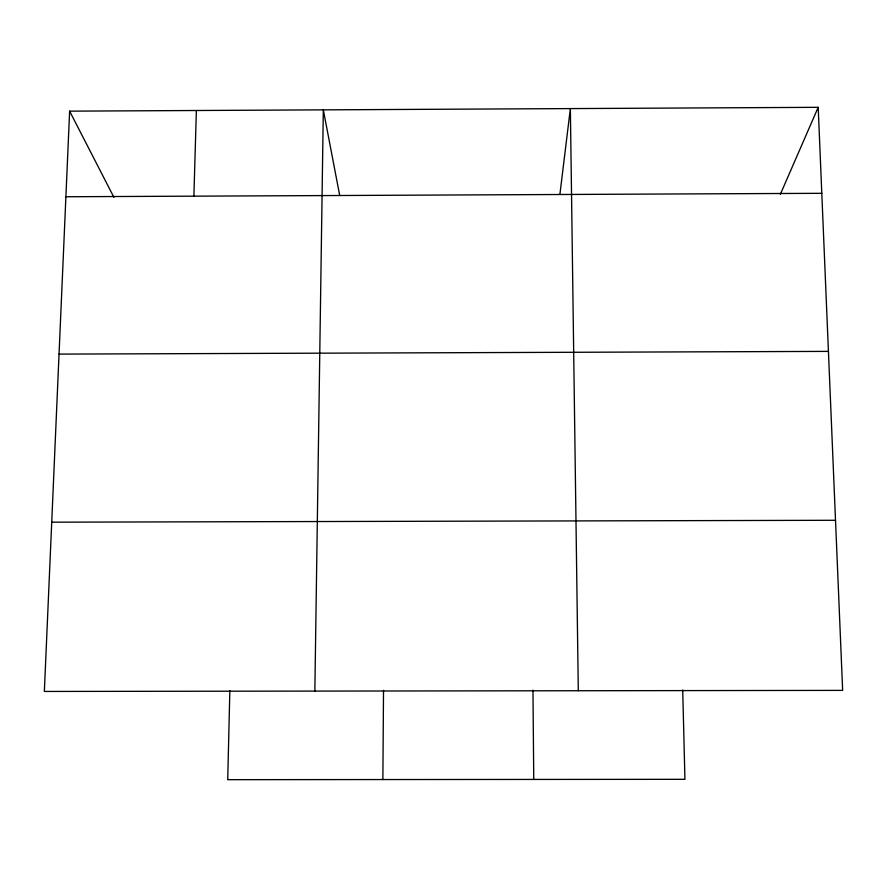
<?xml version="1.0" encoding="UTF-8"?>
<svg xmlns="http://www.w3.org/2000/svg" width="887" height="887" viewBox="0 0 887 887"><rect width="100%" height="100%" fill="white"/><g stroke="black" fill="none" stroke-linecap="round" stroke-linejoin="round"><path stroke-width="1.33" d="M382.874 779.551L383.517 690.341M314.852 691.084L323.323 109.855L339.699 195.45M229.844 690.552L227.726 779.673L684.93 779.318L682.713 689.942M193.887 196.171L196.371 110.509M69.629 111.152L44.35 691.45L842.65 690.385L818.191 107.327L69.629 111.152L113.924 197.335M559.897 194.453L570.363 108.591L578.302 690.74M780.316 194.397L818.191 107.327M65.904 196.748L821.794 193.311M59.041 354.101L828.436 351.385M51.723 522.188L835.51 520.281M532.965 690.141L533.752 779.44"/></g></svg>
